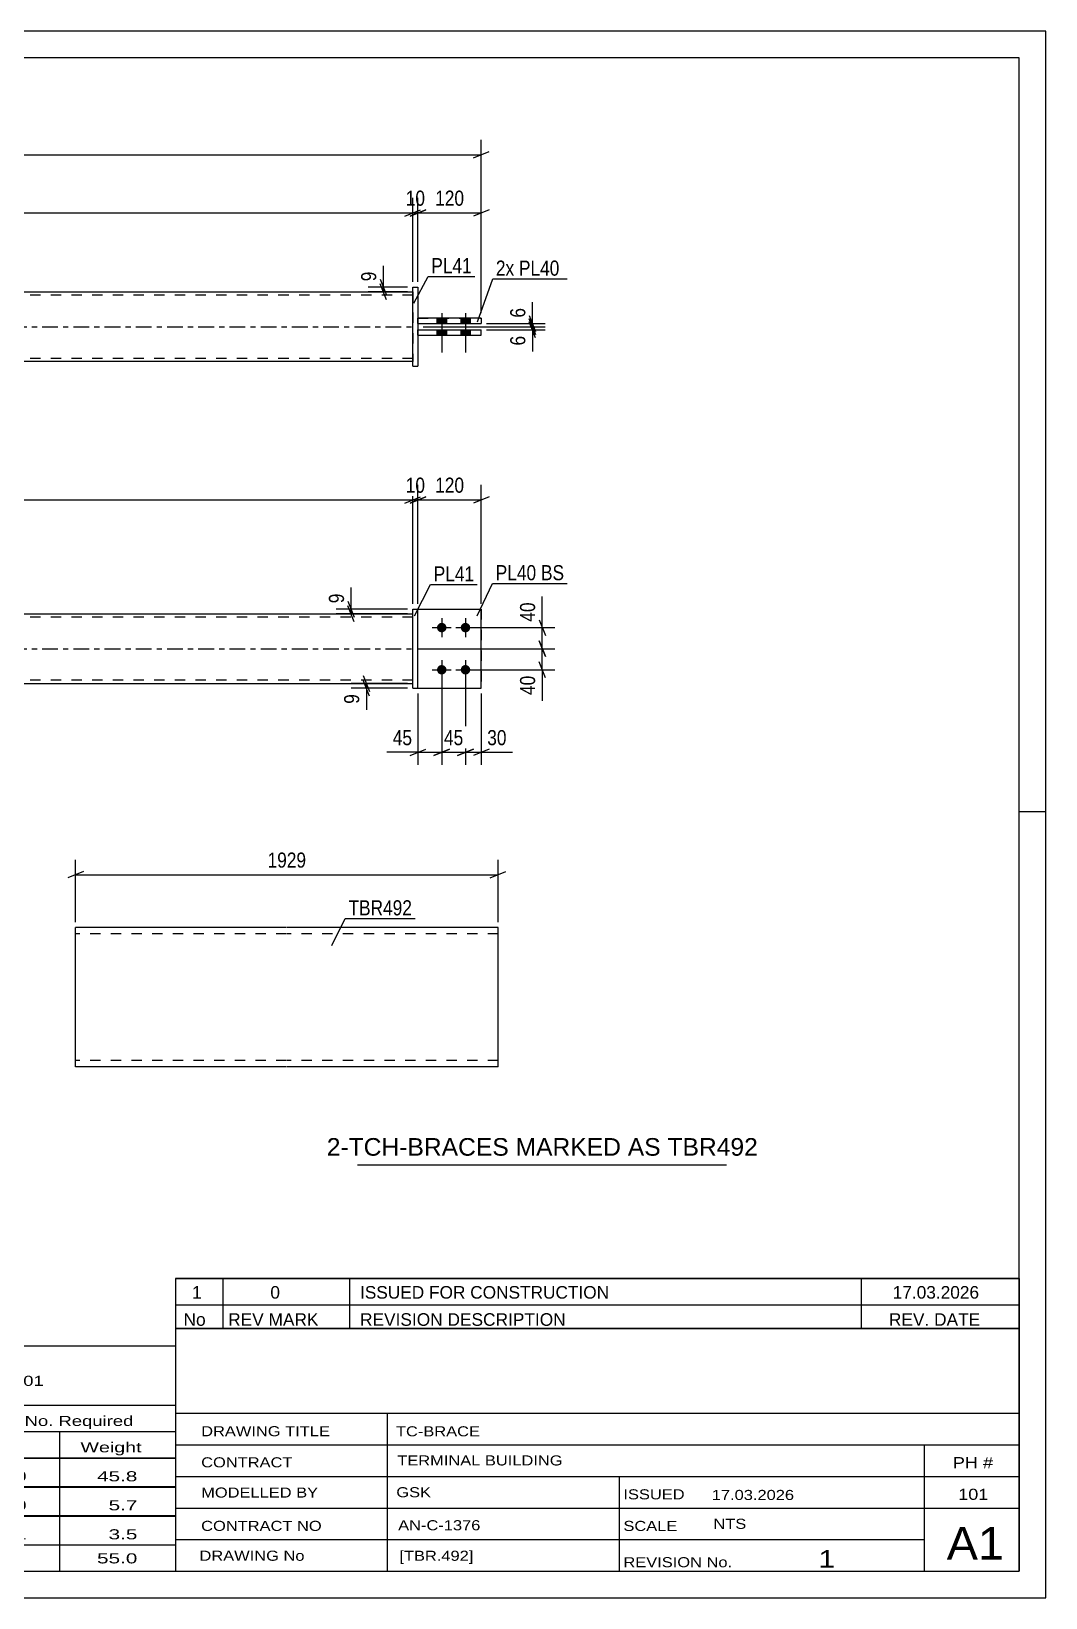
# Model space of a CAD drawing. Header units: millimetres. Extents: x 0 to 420, y 0 to 297.
# Drawn here: x 227.7 to 420, y 0 to 297 of the extents above; entities that cross this region are included whole.
import ezdxf

# ---------------------------------------------------------------- set-up
doc = ezdxf.new("R2010")
doc.units = ezdxf.units.MM
doc.linetypes.add('DXK_LINE_DOT2', pattern=[3.9198, 1.9599, -1.9599])
doc.linetypes.add('DXK_LINE_DOT3', pattern=[5.9187, 2.979, -0.9799, 0.9799, -0.9799])
doc.styles.add('Arial', font='ARIAL.TTF', dxfattribs={"height": 0.2})
doc.styles.add('Arial Narrow', font='ARIALN.TTF', dxfattribs={"height": 0.2})

# ---------------------------------------------------------------- blocks, each defined once
blk = doc.blocks.new('Unknown-582684890-1127')
at = {"color": 5, "linetype": 'Continuous'}
for p, q in [((420, 297), (0, 297)), ((420, 0), (420, 297)), ((415, 292), (5, 292)), ((415, 5), (415, 292)), ((420, 149), (415, 149)), ((5, 5), (415, 5)), ((0, 0), (420, 0))]:
    blk.add_line(p, q, dxfattribs=at)
blk = doc.blocks.new('Bolt-582684890-1413 - 1364')
at = {"linetype": 'Continuous'}
for points in [[(305.49, 184.84), (305.68, 184.82), (305.86, 184.76), (306.02, 184.67), (306.16, 184.54), (306.27, 184.39), (306.35, 184.22), (306.39, 184.03), (306.39, 183.85), (306.35, 183.66), (306.27, 183.49), (306.16, 183.34), (306.02, 183.21), (305.86, 183.12), (305.68, 183.06), (305.49, 183.04), (305.31, 183.06), (305.13, 183.12), (304.97, 183.21), (304.83, 183.34), (304.72, 183.49), (304.64, 183.66), (304.6, 183.85), (304.6, 184.03), (304.64, 184.22), (304.72, 184.39), (304.83, 184.54), (304.97, 184.67), (305.13, 184.76), (305.31, 184.82)], [(309.99, 184.84), (310.18, 184.82), (310.36, 184.76), (310.52, 184.67), (310.66, 184.54), (310.77, 184.39), (310.85, 184.22), (310.89, 184.03), (310.89, 183.85), (310.85, 183.66), (310.77, 183.49), (310.66, 183.34), (310.52, 183.21), (310.36, 183.12), (310.18, 183.06), (309.99, 183.04), (309.81, 183.06), (309.63, 183.12), (309.47, 183.21), (309.33, 183.34), (309.22, 183.49), (309.14, 183.66), (309.1, 183.85), (309.1, 184.03), (309.14, 184.22), (309.22, 184.39), (309.33, 184.54), (309.47, 184.67), (309.63, 184.76), (309.81, 184.82)], [(305.49, 176.84), (305.68, 176.82), (305.86, 176.76), (306.02, 176.67), (306.16, 176.54), (306.27, 176.39), (306.35, 176.22), (306.39, 176.03), (306.39, 175.85), (306.35, 175.66), (306.27, 175.49), (306.16, 175.34), (306.02, 175.21), (305.86, 175.12), (305.68, 175.06), (305.49, 175.04), (305.31, 175.06), (305.13, 175.12), (304.97, 175.21), (304.83, 175.34), (304.72, 175.49), (304.64, 175.66), (304.6, 175.85), (304.6, 176.03), (304.64, 176.22), (304.72, 176.39), (304.83, 176.54), (304.97, 176.67), (305.13, 176.76), (305.31, 176.82)], [(309.99, 176.84), (310.18, 176.82), (310.36, 176.76), (310.52, 176.67), (310.66, 176.54), (310.77, 176.39), (310.85, 176.22), (310.89, 176.03), (310.89, 175.85), (310.85, 175.66), (310.77, 175.49), (310.66, 175.34), (310.52, 175.21), (310.36, 175.12), (310.18, 175.06), (309.99, 175.04), (309.81, 175.06), (309.63, 175.12), (309.47, 175.21), (309.33, 175.34), (309.22, 175.49), (309.14, 175.66), (309.1, 175.85), (309.1, 176.03), (309.14, 176.22), (309.22, 176.39), (309.33, 176.54), (309.47, 176.67), (309.63, 176.76), (309.81, 176.82)]]:
    blk.add_hatch(color=1, dxfattribs=at).paths.add_polyline_path(points)
at = {"color": 1, "linetype": 'Continuous'}
for p, q in [((305.49, 185.74), (305.49, 182.14)), ((309.99, 185.74), (309.99, 182.14)), ((303.69, 183.94), (307.29, 183.94)), ((308.19, 183.94), (311.79, 183.94)), ((303.69, 175.94), (307.29, 175.94)), ((305.49, 177.74), (305.49, 174.14)), ((308.19, 175.94), (311.79, 175.94)), ((309.99, 177.74), (309.99, 174.14))]:
    blk.add_line(p, q, dxfattribs=at)
blk = doc.blocks.new('Part-582684890-1424 - 1364')
at = {"color": 2, "linetype": 'Continuous'}
for p, q in [((299.99, 187.44), (300.99, 187.44)), ((299.99, 172.44), (299.99, 187.44)), ((300.99, 172.44), (300.99, 187.44)), ((299.99, 172.44), (299.99, 172.44)), ((299.99, 172.44), (300.99, 172.44))]:
    blk.add_line(p, q, dxfattribs=at)
at = {"color": 7, "linetype": 'DXK_LINE_DOT2'}
for p, q in [((299.99, 187.44), (300.99, 187.44)), ((299.99, 172.44), (300.99, 172.44))]:
    blk.add_line(p, q, dxfattribs=at)
blk = doc.blocks.new('Part-582684890-1439 - 1364')
at = {"linetype": 'Continuous'}
blk.add_hatch(color=2, dxfattribs=at).paths.add_polyline_path([(153.89, 186.54), (153.09, 187.94), (154.69, 187.94)])
at = {"color": 2, "linetype": 'Continuous'}
for p, q in [((153.89, 186.54), (153.09, 187.94)), ((153.09, 187.94), (154.69, 187.94)), ((154.69, 187.94), (153.89, 186.54)), ((123.89, 186.54), (211.89, 186.54)), ((211.99, 186.54), (299.99, 186.54)), ((123.89, 173.34), (211.89, 173.34)), ((211.99, 173.34), (299.99, 173.34))]:
    blk.add_line(p, q, dxfattribs=at)
at = {"color": 7, "linetype": 'DXK_LINE_DOT2'}
for p, q in [((123.89, 173.34), (123.89, 186.54)), ((211.89, 185.94), (123.89, 185.94)), ((299.99, 185.94), (211.99, 185.94)), ((299.99, 173.34), (299.99, 186.54)), ((211.89, 173.94), (123.89, 173.94)), ((299.99, 173.94), (211.99, 173.94))]:
    blk.add_line(p, q, dxfattribs=at)
at = {"color": 7, "linetype": 'DXK_LINE_DOT3'}
for p, q in [((123.89, 179.94), (211.89, 179.94)), ((211.99, 179.94), (299.99, 179.94))]:
    blk.add_line(p, q, dxfattribs=at)
at = {"color": 2, "linetype": 'Continuous'}
blk.add_circle((153.89, 187.44), 1, dxfattribs=at)
blk = doc.blocks.new('Part-582684890-1444 - 1364')
at = {"color": 2, "linetype": 'Continuous'}
for p, q in [((300.99, 187.44), (312.99, 187.44)), ((312.99, 187.44), (312.99, 187.44)), ((312.99, 172.44), (312.99, 187.44)), ((300.99, 172.44), (312.99, 172.44))]:
    blk.add_line(p, q, dxfattribs=at)
at = {"color": 7, "linetype": 'DXK_LINE_DOT2'}
for p, q in [((300.99, 187.44), (312.99, 187.44)), ((300.99, 172.44), (300.99, 187.44)), ((312.99, 187.44), (312.99, 187.44)), ((300.99, 172.44), (300.99, 172.44)), ((300.99, 172.44), (312.99, 172.44))]:
    blk.add_line(p, q, dxfattribs=at)
blk = doc.blocks.new('Part-582684890-1449 - 1364')
at = {"color": 7, "linetype": 'DXK_LINE_DOT2'}
for p, q in [((300.99, 187.44), (312.99, 187.44)), ((300.99, 172.44), (300.99, 187.44)), ((300.99, 187.44), (312.99, 187.44)), ((312.99, 187.44), (312.99, 187.44)), ((312.99, 187.44), (312.99, 172.44)), ((300.99, 172.44), (300.99, 172.44)), ((300.99, 172.44), (312.99, 172.44)), ((300.99, 172.44), (312.99, 172.44))]:
    blk.add_line(p, q, dxfattribs=at)
blk = doc.blocks.new('Part-582684890-1751 - 1745')
at = {"linetype": 'Continuous'}
blk.add_hatch(color=2, dxfattribs=at).paths.add_polyline_path([(153.89, 240.99), (153.09, 242.39), (154.69, 242.39)])
at = {"color": 2, "linetype": 'Continuous'}
for p, q in [((123.89, 247.59), (211.89, 247.59)), ((211.99, 247.59), (299.99, 247.59)), ((153.89, 240.99), (153.09, 242.39)), ((153.09, 242.39), (154.69, 242.39)), ((154.69, 242.39), (153.89, 240.99)), ((211.89, 234.39), (123.89, 234.39)), ((299.99, 234.39), (211.99, 234.39))]:
    blk.add_line(p, q, dxfattribs=at)
at = {"color": 7, "linetype": 'DXK_LINE_DOT2'}
for p, q in [((123.89, 234.39), (123.89, 247.59)), ((211.89, 246.99), (123.89, 246.99)), ((299.99, 246.99), (211.99, 246.99)), ((299.99, 247.59), (299.99, 234.39)), ((211.89, 234.99), (123.89, 234.99)), ((299.99, 234.99), (211.99, 234.99))]:
    blk.add_line(p, q, dxfattribs=at)
at = {"color": 7, "linetype": 'DXK_LINE_DOT3'}
for p, q in [((123.89, 240.99), (211.89, 240.99)), ((211.99, 240.99), (299.99, 240.99))]:
    blk.add_line(p, q, dxfattribs=at)
at = {"color": 2, "linetype": 'Continuous'}
blk.add_circle((153.89, 241.89), 1, dxfattribs=at)
blk = doc.blocks.new('Part-582684890-1756 - 1745')
at = {"color": 2, "linetype": 'Continuous'}
for p, q in [((300.99, 240.39), (312.99, 240.39)), ((300.99, 239.39), (300.99, 240.39)), ((300.99, 239.39), (300.99, 239.39)), ((300.99, 239.39), (312.99, 239.39)), ((312.99, 239.39), (312.99, 240.39))]:
    blk.add_line(p, q, dxfattribs=at)
at = {"color": 7, "linetype": 'DXK_LINE_DOT2'}
for p, q in [((300.99, 240.39), (312.99, 240.39)), ((300.99, 239.39), (312.99, 239.39))]:
    blk.add_line(p, q, dxfattribs=at)
blk = doc.blocks.new('Part-582684890-1761 - 1745')
at = {"color": 2, "linetype": 'Continuous'}
for p, q in [((312.99, 242.59), (300.99, 242.59)), ((300.99, 241.59), (300.99, 242.59)), ((300.99, 241.59), (300.99, 241.59)), ((300.99, 241.59), (312.99, 241.59)), ((312.99, 242.59), (312.99, 241.59))]:
    blk.add_line(p, q, dxfattribs=at)
at = {"color": 7, "linetype": 'DXK_LINE_DOT2'}
for p, q in [((300.99, 242.59), (300.99, 242.59)), ((300.99, 242.59), (312.99, 242.59)), ((300.99, 241.59), (312.99, 241.59)), ((312.99, 242.59), (312.99, 242.59))]:
    blk.add_line(p, q, dxfattribs=at)
blk = doc.blocks.new('Part-582684890-1766 - 1745')
at = {"color": 2, "linetype": 'Continuous'}
for p, q in [((299.99, 248.49), (299.99, 248.49)), ((299.99, 233.49), (299.99, 248.49)), ((299.99, 248.49), (300.99, 248.49)), ((300.99, 248.49), (300.99, 248.49)), ((300.99, 248.49), (300.99, 233.49)), ((299.99, 233.49), (300.99, 233.49)), ((299.99, 233.49), (299.99, 233.49)), ((300.99, 233.49), (300.99, 233.49))]:
    blk.add_line(p, q, dxfattribs=at)
at = {"color": 7, "linetype": 'DXK_LINE_DOT2'}
for p, q in [((299.99, 248.49), (299.99, 248.49)), ((299.99, 248.49), (300.99, 248.49)), ((299.99, 233.49), (300.99, 233.49))]:
    blk.add_line(p, q, dxfattribs=at)
blk = doc.blocks.new('Bolt-582684890-1782 - 1745')
at = {"linetype": 'Continuous'}
for points in [[(306.39, 242.59), (304.59, 242.59), (304.59, 241.59), (306.39, 241.59)], [(306.39, 242.59), (304.59, 242.59), (304.59, 241.59), (306.39, 241.59)], [(310.89, 242.59), (309.09, 242.59), (309.09, 241.59), (310.89, 241.59)], [(310.89, 242.59), (309.09, 242.59), (309.09, 241.59), (310.89, 241.59)], [(306.39, 240.39), (304.59, 240.39), (304.59, 239.39), (306.39, 239.39)], [(306.39, 240.39), (304.59, 240.39), (304.59, 239.39), (306.39, 239.39)], [(310.89, 240.39), (309.09, 240.39), (309.09, 239.39), (310.89, 239.39)], [(310.89, 240.39), (309.09, 240.39), (309.09, 239.39), (310.89, 239.39)]]:
    blk.add_hatch(color=1, dxfattribs=at).paths.add_polyline_path(points)
at = {"color": 1, "linetype": 'Continuous'}
for p, q in [((305.49, 243.59), (305.49, 236.09)), ((305.49, 243.59), (305.49, 236.09)), ((309.99, 243.59), (309.99, 236.09)), ((309.99, 243.59), (309.99, 236.09)), ((304.59, 242.59), (304.59, 241.59)), ((304.59, 242.59), (304.59, 241.59)), ((306.39, 242.59), (306.39, 241.59)), ((306.39, 242.59), (306.39, 241.59)), ((309.09, 242.59), (309.09, 241.59)), ((309.09, 242.59), (309.09, 241.59)), ((310.89, 242.59), (310.89, 241.59)), ((310.89, 242.59), (310.89, 241.59)), ((304.59, 240.39), (304.59, 239.39)), ((304.59, 240.39), (304.59, 239.39)), ((306.39, 240.39), (306.39, 239.39)), ((306.39, 240.39), (306.39, 239.39)), ((309.09, 240.39), (309.09, 239.39)), ((309.09, 240.39), (309.09, 239.39)), ((310.89, 240.39), (310.89, 239.39)), ((310.89, 240.39), (310.89, 239.39))]:
    blk.add_line(p, q, dxfattribs=at)
blk = doc.blocks.new('Part-582684890-2260 - 2254')
at = {"color": 2, "linetype": 'Continuous'}
for p, q in [((276.07, 127.08), (236.07, 127.08)), ((236.07, 100.86), (236.07, 127.08)), ((316.17, 127.08), (276.17, 127.08)), ((316.17, 100.68), (316.17, 127.08)), ((236.07, 100.68), (236.07, 100.86)), ((276.07, 100.68), (236.07, 100.68)), ((316.17, 100.68), (276.17, 100.68))]:
    blk.add_line(p, q, dxfattribs=at)
at = {"color": 7, "linetype": 'DXK_LINE_DOT2'}
for p, q in [((276.07, 125.88), (236.07, 125.88)), ((316.17, 125.88), (276.17, 125.88)), ((236.07, 101.88), (236.07, 101.97)), ((276.07, 101.88), (236.07, 101.88)), ((316.17, 101.88), (276.17, 101.88)), ((316.17, 101.88), (316.17, 101.97))]:
    blk.add_line(p, q, dxfattribs=at)
blk = doc.blocks.new('StraightDimension-582684890-1681 - 1364')
at = {"color": 7, "linetype": 'Continuous'}
for p, q in [((323.95, 181.44), (325.15, 178.44)), ((300.99, 179.94), (326.95, 179.94)), ((324.55, 175.94), (324.55, 179.94)), ((310.99, 175.94), (326.95, 175.94)), ((325.15, 174.44), (323.95, 177.44))]:
    blk.add_line(p, q, dxfattribs=at)
at = {"color": 0}
blk.add_wipeout([(323.8, 175.41), (319.6, 175.41), (319.6, 170.56), (323.8, 170.56)], dxfattribs=at)
at = {"color": 7, "linetype": 'Continuous'}
blk.add_line((324.55, 175.94), (324.55, 170.03), dxfattribs=at)
blk.add_line((324.55, 175.94), (324.55, 170.03), dxfattribs=at)
at = {"color": 3, "style": 'Arial Narrow'}
blk.add_text('40', height=2.863, rotation=90.0002, dxfattribs=at).set_placement((323.2, 171.16))
blk = doc.blocks.new('StraightDimension-582684890-1502 - 1364')
at = {"color": 7, "linetype": 'Continuous'}
for p, q in [((123.89, 188.44), (123.89, 211.01)), ((299.99, 188.44), (299.99, 211.01)), ((125.39, 208.76), (122.39, 207.56)), ((123.89, 208.16), (299.99, 208.16)), ((298.49, 207.56), (301.49, 208.76))]:
    blk.add_line(p, q, dxfattribs=at)
at = {"color": 0}
blk.add_wipeout([(216.2, 208.91), (216.2, 213.11), (207.69, 213.11), (207.69, 208.91)], dxfattribs=at)
at = {"color": 3, "style": 'Arial Narrow'}
blk.add_text('1929', height=2.863, dxfattribs=at).set_placement((208.29, 209.51))
blk = doc.blocks.new('StraightDimension-582684890-1511 - 1364')
at = {"color": 7, "linetype": 'Continuous'}
for p, q in [((299.99, 188.44), (299.99, 211.01)), ((300.99, 188.44), (300.99, 211.01)), ((298.49, 207.56), (301.49, 208.76)), ((302.49, 208.76), (299.49, 207.56)), ((299.99, 208.16), (300.99, 208.16))]:
    blk.add_line(p, q, dxfattribs=at)
at = {"color": 0}
blk.add_wipeout([(302.92, 208.91), (302.92, 213.11), (298.07, 213.11), (298.07, 208.91)], dxfattribs=at)
at = {"color": 3, "style": 'Arial Narrow'}
blk.add_text('10', height=2.863, dxfattribs=at).set_placement((298.67, 209.51))
blk = doc.blocks.new('StraightDimension-582684890-1529 - 1364')
at = {"color": 7, "linetype": 'Continuous'}
for p, q in [((300.99, 188.44), (300.99, 211.01)), ((312.99, 188.44), (312.99, 211.01)), ((299.49, 207.56), (302.49, 208.76)), ((300.99, 208.16), (312.99, 208.16)), ((314.49, 208.76), (311.49, 207.56))]:
    blk.add_line(p, q, dxfattribs=at)
at = {"color": 0}
blk.add_wipeout([(310.34, 208.91), (310.34, 213.11), (303.65, 213.11), (303.65, 208.91)], dxfattribs=at)
at = {"color": 3, "style": 'Arial Narrow'}
blk.add_text('120', height=2.863, dxfattribs=at).set_placement((304.25, 209.51))
blk = doc.blocks.new('StraightDimension-582684890-1632 - 1364')
at = {"color": 7, "linetype": 'Continuous'}
for p, q in [((298.99, 173.34), (288.35, 173.34)), ((298.99, 172.44), (288.35, 172.44)), ((290.6, 174.84), (291.8, 171.84)), ((291.8, 170.94), (290.6, 173.94)), ((291.2, 172.44), (291.2, 173.34))]:
    blk.add_line(p, q, dxfattribs=at)
at = {"color": 0}
blk.add_wipeout([(290.45, 171.91), (286.25, 171.91), (286.25, 168.89), (290.45, 168.89)], dxfattribs=at)
at = {"color": 7, "linetype": 'Continuous'}
blk.add_line((291.2, 172.44), (291.2, 168.36), dxfattribs=at)
blk.add_line((291.2, 172.44), (291.2, 168.36), dxfattribs=at)
at = {"color": 3, "style": 'Arial Narrow'}
blk.add_text('9', height=2.86, rotation=90.0002, dxfattribs=at).set_placement((289.85, 169.49))
blk = doc.blocks.new('StraightDimension-582684890-1641 - 1364')
at = {"color": 7, "linetype": 'Continuous'}
for p, q in [((309.99, 174.94), (309.99, 157.89)), ((312.99, 171.44), (312.99, 157.89)), ((308.49, 159.69), (311.49, 160.89)), ((314.49, 160.89), (311.49, 159.69)), ((309.99, 160.29), (312.99, 160.29))]:
    blk.add_line(p, q, dxfattribs=at)
at = {"color": 0}
blk.add_wipeout([(318.38, 161.04), (318.38, 165.24), (313.52, 165.24), (313.52, 161.04)], dxfattribs=at)
at = {"color": 7, "linetype": 'Continuous'}
blk.add_line((312.99, 160.29), (318.9, 160.29), dxfattribs=at)
blk.add_line((312.99, 160.29), (318.9, 160.29), dxfattribs=at)
at = {"color": 3, "style": 'Arial Narrow'}
blk.add_text('30', height=2.863, dxfattribs=at).set_placement((314.12, 161.64))
blk = doc.blocks.new('StraightDimension-582684890-1654 - 1364')
at = {"color": 7, "linetype": 'Continuous'}
for p, q in [((305.49, 174.94), (305.49, 157.89)), ((309.99, 174.94), (309.99, 157.89)), ((303.99, 159.69), (306.99, 160.89)), ((311.49, 160.89), (308.49, 159.69)), ((305.49, 160.29), (309.99, 160.29))]:
    blk.add_line(p, q, dxfattribs=at)
at = {"color": 0}
blk.add_wipeout([(310.17, 161.04), (310.17, 165.24), (305.32, 165.24), (305.32, 161.04)], dxfattribs=at)
at = {"color": 3, "style": 'Arial Narrow'}
blk.add_text('45', height=2.863, dxfattribs=at).set_placement((305.92, 161.64))
blk = doc.blocks.new('StraightDimension-582684890-1664 - 1364')
at = {"color": 7, "linetype": 'Continuous'}
for p, q in [((305.49, 174.94), (305.49, 157.89)), ((300.99, 171.44), (300.99, 157.89)), ((299.49, 159.69), (302.49, 160.89)), ((306.99, 160.89), (303.99, 159.69)), ((300.99, 160.29), (305.49, 160.29))]:
    blk.add_line(p, q, dxfattribs=at)
at = {"color": 0}
blk.add_wipeout([(300.47, 161.04), (300.47, 165.24), (295.61, 165.24), (295.61, 161.04)], dxfattribs=at)
at = {"color": 7, "linetype": 'Continuous'}
blk.add_line((300.99, 160.29), (295.09, 160.29), dxfattribs=at)
blk.add_line((300.99, 160.29), (295.09, 160.29), dxfattribs=at)
at = {"color": 3, "style": 'Arial Narrow'}
blk.add_text('45', height=2.863, dxfattribs=at).set_placement((296.21, 161.64))
blk = doc.blocks.new('StraightDimension-582684890-1694 - 1364')
at = {"color": 7, "linetype": 'Continuous'}
for p, q in [((323.95, 185.44), (325.15, 182.44)), ((310.99, 183.94), (326.95, 183.94)), ((325.15, 178.44), (323.95, 181.44)), ((324.55, 179.94), (324.55, 183.94)), ((300.99, 179.94), (326.95, 179.94))]:
    blk.add_line(p, q, dxfattribs=at)
at = {"color": 0}
blk.add_wipeout([(323.8, 189.32), (319.6, 189.32), (319.6, 184.46), (323.8, 184.46)], dxfattribs=at)
at = {"color": 7, "linetype": 'Continuous'}
blk.add_line((324.55, 183.94), (324.55, 189.85), dxfattribs=at)
blk.add_line((324.55, 183.94), (324.55, 189.85), dxfattribs=at)
at = {"color": 3, "style": 'Arial Narrow'}
blk.add_text('40', height=2.863, rotation=90.0002, dxfattribs=at).set_placement((323.2, 185.06))
blk = doc.blocks.new('StraightDimension-582684890-1708 - 1364')
at = {"color": 7, "linetype": 'Continuous'}
for p, q in [((298.99, 187.44), (285.46, 187.44)), ((287.71, 188.94), (288.91, 185.94)), ((288.91, 185.04), (287.71, 188.04)), ((288.31, 186.54), (288.31, 187.44)), ((298.99, 186.54), (285.46, 186.54))]:
    blk.add_line(p, q, dxfattribs=at)
at = {"color": 0}
blk.add_wipeout([(287.56, 190.99), (283.36, 190.99), (283.36, 187.96), (287.56, 187.96)], dxfattribs=at)
at = {"color": 7, "linetype": 'Continuous'}
blk.add_line((288.31, 187.44), (288.31, 191.52), dxfattribs=at)
blk.add_line((288.31, 187.44), (288.31, 191.52), dxfattribs=at)
at = {"color": 3, "style": 'Arial Narrow'}
blk.add_text('9', height=2.86, rotation=90.0002, dxfattribs=at).set_placement((286.96, 188.56))
blk = doc.blocks.new('StraightDimension-582684890-1902 - 1745')
at = {"color": 7, "linetype": 'Continuous'}
for p, q in [((299.99, 249.49), (299.99, 265.43)), ((300.99, 249.49), (300.99, 265.43)), ((298.49, 261.98), (301.49, 263.18)), ((302.49, 263.18), (299.49, 261.98)), ((299.99, 262.58), (300.99, 262.58))]:
    blk.add_line(p, q, dxfattribs=at)
at = {"color": 0}
blk.add_wipeout([(302.92, 263.33), (302.92, 267.53), (298.07, 267.53), (298.07, 263.33)], dxfattribs=at)
at = {"color": 3, "style": 'Arial Narrow'}
blk.add_text('10', height=2.863, dxfattribs=at).set_placement((298.67, 263.93))
blk = doc.blocks.new('StraightDimension-582684890-1787 - 1745')
at = {"color": 7, "linetype": 'Continuous'}
for p, q in [((293.82, 249.99), (295.02, 246.99)), ((298.99, 248.49), (291.57, 248.49)), ((298.99, 247.59), (291.57, 247.59)), ((295.02, 246.09), (293.82, 249.09)), ((294.42, 247.59), (294.42, 248.49))]:
    blk.add_line(p, q, dxfattribs=at)
at = {"color": 0}
blk.add_wipeout([(293.67, 252.04), (289.47, 252.04), (289.47, 249.01), (293.67, 249.01)], dxfattribs=at)
at = {"color": 7, "linetype": 'Continuous'}
blk.add_line((294.42, 248.49), (294.42, 252.56), dxfattribs=at)
blk.add_line((294.42, 248.49), (294.42, 252.56), dxfattribs=at)
at = {"color": 3, "style": 'Arial Narrow'}
blk.add_text('9', height=2.86, rotation=90.0002, dxfattribs=at).set_placement((293.07, 249.61))
blk = doc.blocks.new('StraightDimension-582684890-1798 - 1745')
at = {"color": 7, "linetype": 'Continuous'}
for p, q in [((301.99, 240.99), (325.09, 240.99)), ((322.09, 242.49), (323.29, 239.49)), ((323.29, 238.89), (322.09, 241.89)), ((322.69, 240.39), (322.69, 240.99)), ((313.99, 240.39), (325.09, 240.39))]:
    blk.add_line(p, q, dxfattribs=at)
at = {"color": 0}
blk.add_wipeout([(321.94, 239.86), (317.74, 239.86), (317.74, 236.83), (321.94, 236.83)], dxfattribs=at)
at = {"color": 7, "linetype": 'Continuous'}
blk.add_line((322.69, 240.39), (322.69, 236.31), dxfattribs=at)
blk.add_line((322.69, 240.39), (322.69, 236.31), dxfattribs=at)
at = {"color": 3, "style": 'Arial Narrow'}
blk.add_text('6', height=2.86, rotation=90.0002, dxfattribs=at).set_placement((321.34, 237.43))
blk = doc.blocks.new('StraightDimension-582684890-1807 - 1745')
at = {"color": 7, "linetype": 'Continuous'}
for p, q in [((301.99, 240.99), (325.09, 240.99)), ((313.99, 241.59), (325.09, 241.59)), ((322.09, 243.09), (323.29, 240.09)), ((323.29, 239.49), (322.09, 242.49)), ((322.69, 240.99), (322.69, 241.59))]:
    blk.add_line(p, q, dxfattribs=at)
at = {"color": 0}
blk.add_wipeout([(321.94, 245.14), (317.74, 245.14), (317.74, 242.11), (321.94, 242.11)], dxfattribs=at)
at = {"color": 7, "linetype": 'Continuous'}
blk.add_line((322.69, 241.59), (322.69, 245.66), dxfattribs=at)
blk.add_line((322.69, 241.59), (322.69, 245.66), dxfattribs=at)
at = {"color": 3, "style": 'Arial Narrow'}
blk.add_text('6', height=2.86, rotation=90.0002, dxfattribs=at).set_placement((321.34, 242.71))
blk = doc.blocks.new('StraightDimension-582684890-1892 - 1745')
at = {"color": 7, "linetype": 'Continuous'}
for p, q in [((123.89, 249.49), (123.89, 265.43)), ((299.99, 249.49), (299.99, 265.43)), ((125.39, 263.18), (122.39, 261.98)), ((123.89, 262.58), (299.99, 262.58)), ((298.49, 261.98), (301.49, 263.18))]:
    blk.add_line(p, q, dxfattribs=at)
at = {"color": 0}
blk.add_wipeout([(216.2, 263.33), (216.2, 267.53), (207.69, 267.53), (207.69, 263.33)], dxfattribs=at)
at = {"color": 3, "style": 'Arial Narrow'}
blk.add_text('1929', height=2.863, dxfattribs=at).set_placement((208.29, 263.93))
blk = doc.blocks.new('StraightDimension-582684890-1912 - 1745')
at = {"color": 7, "linetype": 'Continuous'}
for p, q in [((300.99, 249.49), (300.99, 265.43)), ((312.99, 243.59), (312.99, 265.43)), ((299.49, 261.98), (302.49, 263.18)), ((300.99, 262.58), (312.99, 262.58)), ((314.49, 263.18), (311.49, 261.98))]:
    blk.add_line(p, q, dxfattribs=at)
at = {"color": 0}
blk.add_wipeout([(310.34, 263.33), (310.34, 267.53), (303.65, 267.53), (303.65, 263.33)], dxfattribs=at)
at = {"color": 3, "style": 'Arial Narrow'}
blk.add_text('120', height=2.863, dxfattribs=at).set_placement((304.25, 263.93))
blk = doc.blocks.new('StraightDimension-582684890-1923 - 1745')
at = {"color": 7, "linetype": 'Continuous'}
for p, q in [((110.89, 243.59), (110.89, 276.44)), ((312.99, 243.59), (312.99, 276.44)), ((112.39, 274.19), (109.39, 272.99)), ((110.89, 273.59), (312.99, 273.59)), ((311.49, 272.99), (314.49, 274.19))]:
    blk.add_line(p, q, dxfattribs=at)
at = {"color": 0}
blk.add_wipeout([(216.2, 274.34), (216.2, 278.54), (207.69, 278.54), (207.69, 274.34)], dxfattribs=at)
at = {"color": 3, "style": 'Arial Narrow'}
blk.add_text('2189', height=2.863, dxfattribs=at).set_placement((208.29, 274.94))
blk = doc.blocks.new('StraightDimension-582684890-2264 - 2254')
at = {"color": 7, "linetype": 'Continuous'}
for p, q in [((236.07, 128.08), (236.07, 139.93)), ((316.17, 128.08), (316.17, 139.93)), ((237.57, 137.68), (234.57, 136.48)), ((236.07, 137.08), (316.17, 137.08)), ((314.67, 136.48), (317.67, 137.68))]:
    blk.add_line(p, q, dxfattribs=at)
at = {"color": 0}
blk.add_wipeout([(280.38, 137.83), (280.38, 142.03), (271.87, 142.03), (271.87, 137.83)], dxfattribs=at)
at = {"color": 3, "style": 'Arial Narrow'}
blk.add_text('1929', height=2.863, dxfattribs=at).set_placement((272.47, 138.43))
blk = doc.blocks.new('Unknown-582684890-2793')
at = {"color": 7, "linetype": 'Continuous'}
for p, q in [((255, 51.05), (255, 5)), ((255, 51.05), (415, 51.05)), ((415, 51), (415, 5)), ((255, 35), (415, 35)), ((295.14, 35), (295.14, 5)), ((255, 29), (415, 29)), ((397, 5.05), (397, 29.05)), ((255, 23), (415, 23)), ((339.14, 23), (339.14, 5)), ((255, 17), (415, 17)), ((255, 11), (397, 11)), ((255, 5), (415, 5))]:
    blk.add_line(p, q, dxfattribs=at)
at = {"color": 7, "style": 'Arial Narrow'}
for s, height, width, p in [('DRAWING TITLE', 1.9089, 1.425378, (259.88, 30.61)), ('TC-BRACE', 1.909, 1.425378, (296.81, 30.59)), ('TERMINAL BUILDING', 1.9089, 1.425378, (297.06, 25.07)), ('CONTRACT', 1.909, 1.425378, (259.88, 24.71)), ('MODELLED BY', 1.9089, 1.425378, (259.88, 18.98)), ('GSK', 1.909, 1.425378, (296.88, 19.04)), ('ISSUED', 1.909, 1.425378, (339.94, 18.64)), ('17.03.2026', 1.909, 1.425378, (356.69, 18.52)), ('CONTRACT NO', 1.9089, 1.425378, (259.88, 12.66)), ('AN-C-1376', 1.909, 1.425378, (297.23, 12.78)), ('SCALE', 1.909, 1.425378, (339.94, 12.65)), ('A1', 6.204, 1.25, (401.24, 7.2)), ('DRAWING No', 1.909, 1.425378, (259.56, 7)), ('[TBR.492]', 1.909, 1.425378, (297.46, 6.99)), ('1', 3.34, 1.5, (376.91, 5.68)), ('REVISION No.', 1.9089, 1.425378, (339.94, 5.77))]:
    blk.add_text(s, height=height, dxfattribs=dict(at, width=width)).set_placement(p)
at = {"color": 7, "linetype": 'Continuous', "style": 'Arial Narrow'}
for s, height, width, p in [('PH #', 2.1, 1.42538, (402.4, 24.55)), ('101', 2.1, 1.42538, (403.41, 18.55)), ('NTS', 1.909, 1.425378, (357, 13.05))]:
    blk.add_text(s, height=height, dxfattribs=dict(at, width=width)).set_placement(p)
blk = doc.blocks.new('Unknown-582684890-2794')
at = {"color": 7, "linetype": 'Continuous'}
for p, q in [((255, 60.55), (415, 60.55)), ((415, 60.55), (255, 60.55)), ((255, 60.55), (255, 55.55)), ((264, 60.55), (264, 55.55)), ((288, 60.55), (288, 55.55)), ((385, 60.55), (385, 55.55)), ((415, 60.55), (415, 55.55)), ((255, 55.55), (415, 55.55)), ((255, 55.55), (255, 51.05)), ((255, 55.55), (415, 55.55)), ((264, 55.55), (264, 51.05)), ((288, 55.55), (288, 51.05)), ((385, 55.55), (385, 51.05)), ((415, 55.55), (415, 51.05)), ((415, 51.05), (255, 51.05))]:
    blk.add_line(p, q, dxfattribs=at)
at = {"color": 7, "linetype": 'Continuous', "style": 'Arial Narrow'}
for s, height, width, p in [('1', 2.39, 1.196471, (258.16, 56.7)), ('0', 2.39, 1.196471, (273, 56.7)), ('ISSUED FOR CONSTRUCTION', 2.3861, 1.196471, (290, 56.7)), ('17.03.2026', 2.386, 1.196471, (391, 56.7)), ('No', 2.386, 1.2, (256.54, 51.55)), ('REV MARK', 2.386, 1.2, (265, 51.55)), ('REVISION DESCRIPTION', 2.3861, 1.2, (290, 51.55)), ('REV. DATE', 2.386, 1.2, (390.28, 51.55))]:
    blk.add_text(s, height=height, dxfattribs=dict(at, width=width)).set_placement(p)
blk = doc.blocks.new('Unknown-582684890-2795')
at = {"color": 7, "linetype": 'Continuous'}
for p, q in [((95, 47.75), (255, 47.75)), ((95, 36.5), (95, 47.75)), ((255, 47.75), (255, 36.5)), ((95, 36.5), (255, 36.5)), ((95, 36.5), (95, 31.5)), ((255, 36.5), (255, 31.5)), ((95, 31.5), (255, 31.5)), ((95, 31.5), (95, 26.5)), ((119, 31.5), (119, 26.5)), ((154.5, 31.5), (154.5, 26.5)), ((180.5, 31.5), (180.5, 26.5)), ((193.5, 31.5), (193.5, 26.5)), ((211, 31.5), (211, 26.5)), ((233, 31.5), (233, 26.5)), ((255, 31.5), (255, 26.5)), ((95, 26.5), (255, 26.5)), ((95, 26.45), (95, 21.05)), ((95, 26.45), (255, 26.45)), ((119, 26.5), (119, 21)), ((154.5, 26.5), (154.5, 21)), ((180.5, 26.5), (180.5, 21)), ((193.5, 26.5), (193.5, 21)), ((211, 26.5), (211, 21)), ((233, 26.5), (233, 21)), ((255, 26.45), (255, 21.05)), ((95, 21.05), (255, 21.05)), ((95, 20.95), (95, 15.55)), ((95, 20.95), (255, 20.95)), ((119, 21), (119, 15.5)), ((154.5, 21), (154.5, 15.5)), ((180.5, 21), (180.5, 15.5)), ((193.5, 21), (193.5, 15.5)), ((211, 21), (211, 15.5)), ((233, 21), (233, 15.5)), ((255, 20.95), (255, 15.55)), ((95, 15.55), (255, 15.55)), ((95, 15.45), (95, 10.05)), ((95, 15.45), (255, 15.45)), ((119, 15.5), (119, 10)), ((154.5, 15.5), (154.5, 10)), ((180.5, 15.5), (180.5, 10)), ((193.5, 15.5), (193.5, 10)), ((211, 15.5), (211, 10)), ((233, 15.5), (233, 10)), ((255, 15.45), (255, 10.05)), ((95, 10.05), (255, 10.05)), ((95, 10), (255, 10)), ((95, 10), (95, 5)), ((211, 10), (211, 5)), ((233, 10), (233, 5)), ((255, 10), (255, 5)), ((95, 5), (255, 5))]:
    blk.add_line(p, q, dxfattribs=at)
at = {"color": 7, "style": 'Arial Narrow'}
for s, height, width, p in [('GENERAL NOTES & WELD DETAILS :', 2.8633, 1.4, (96.15, 40.06)), ('REFER TYP DRAWING TYP-01', 1.9089, 1.6, (179.7, 40.16)), ("MATERIAL LIST FOR ASSEMBLY MK'D", 1.9089, 1.6, (96.15, 32.56)), ('TBR492', 1.909, 1.794707, (187.59, 32.47)), ('2', 1.91, 1.794707, (217.08, 32.56)), ('No. Required', 1.9089, 1.6, (226.41, 32.56)), ('Mark', 1.909, 1.7, (96.34, 27.5)), ('Profile', 1.909, 1.7, (129.41, 27.5)), ('Material', 1.909, 1.7, (159.54, 27.56)), ('No.', 1.909, 1.7, (184.5, 27.56)), ('Length', 1.909, 1.7, (195, 27.56)), ('Area', 1.909, 1.7, (217.5, 27.56)), ('Weight', 1.909, 1.7, (237, 27.56))]:
    blk.add_text(s, height=height, dxfattribs=dict(at, width=width)).set_placement(p)
at = {"color": 7, "linetype": 'Continuous', "style": 'Arial Narrow'}
for s, height, width, p in [('TBR492', 1.909, 1.794707, (96.5, 22.06)), ('SHS132*6', 1.909, 1.794707, (121, 22.06)), ('E350', 1.909, 1.794707, (160.74, 22.06)), ('1', 1.91, 1.794707, (184.86, 22.06)), ('1929', 1.909, 1.794707, (197.58, 22.06)), ('1.0', 1.909, 1.794707, (221.32, 22.06)), ('45.8', 1.909, 1.794707, (240.14, 22.06)), ('PL40', 1.909, 1.794707, (96.5, 16.56)), ('PL10*120', 1.909, 1.794707, (121, 16.56)), ('E350', 1.909, 1.794707, (160.74, 16.56)), ('4', 1.91, 1.794707, (184.86, 16.56)), ('150', 1.909, 1.794707, (199.77, 16.56)), ('0.0', 1.909, 1.794707, (221.32, 16.56)), ('5.7', 1.909, 1.794707, (242.33, 16.56)), ('PL41', 1.909, 1.794707, (96.5, 11.06)), ('PL10*150', 1.909, 1.794707, (121, 11.06)), ('E350', 1.909, 1.794707, (160.74, 11.06)), ('2', 1.91, 1.794707, (184.86, 11.06)), ('150', 1.909, 1.794707, (199.77, 11.06)), ('0.1', 1.909, 1.794707, (221.32, 11.06)), ('3.5', 1.909, 1.794707, (242.33, 11.06)), ('Total', 1.909, 1.7, (197.33, 6.5)), ('1.3', 1.909, 1.794707, (220.83, 6.5)), ('55.0', 1.909, 1.794707, (240.14, 6.5))]:
    blk.add_text(s, height=height, dxfattribs=dict(at, width=width)).set_placement(p)
blk = doc.blocks.new('Unknown-582684890-2796')
at = {"color": 7, "linetype": 'Continuous'}
blk.add_line((289.5, 82.05), (359.5, 82.05), dxfattribs=at)
at = {"color": 7, "style": 'Arial'}
blk.add_text('2-TCH-BRACES MARKED AS TBR492', height=3.3428, dxfattribs=at).set_placement((283.69, 83.8))
blk = doc.blocks.new('Mark-582684890-1420 - 1364')
at = {"color": 0}
blk.add_wipeout([(311.64, 192.69), (311.64, 195.69), (303.97, 195.69), (303.97, 192.69)], dxfattribs=at)
blk.add_wipeout([(311.64, 192.69), (311.64, 195.69), (303.97, 195.69), (303.97, 192.69)], dxfattribs=at)
at = {"color": 30, "linetype": 'Continuous'}
for p, q in [((300.3, 186.14), (303.37, 192.09)), ((303.37, 192.09), (312.24, 192.09))]:
    blk.add_line(p, q, dxfattribs=at)
at = {"color": 3, "style": 'Arial Narrow'}
blk.add_text('PL41', height=2.863, dxfattribs=at).set_placement((303.97, 192.69))
blk = doc.blocks.new('MarkSet-582684890-1730 - 1364')
at = {"color": 0}
blk.add_wipeout([(323.41, 192.92), (323.41, 195.92), (315.73, 195.92), (315.73, 192.92)], dxfattribs=at)
blk.add_wipeout([(323.41, 192.92), (323.41, 195.92), (315.73, 195.92), (315.73, 192.92)], dxfattribs=at)
at = {"color": 30, "linetype": 'Continuous'}
blk.add_line((312.24, 186.16), (315.13, 192.32), dxfattribs=at)
at = {"color": 0}
blk.add_wipeout([(328.69, 192.92), (328.69, 195.92), (324.31, 195.92), (324.31, 192.92)], dxfattribs=at)
blk.add_wipeout([(328.69, 192.92), (328.69, 195.92), (324.31, 195.92), (324.31, 192.92)], dxfattribs=at)
at = {"color": 30, "linetype": 'Continuous'}
blk.add_line((315.13, 192.32), (329.29, 192.32), dxfattribs=at)
at = {"color": 3, "style": 'Arial Narrow'}
for s, p in [('PL40', (315.73, 192.92)), ('BS', (324.31, 192.92))]:
    blk.add_text(s, height=2.863, dxfattribs=at).set_placement(p)
blk = doc.blocks.new('Mark-582684890-1762 - 1745')
at = {"color": 0}
blk.add_wipeout([(311.19, 251.14), (311.19, 254.14), (303.51, 254.14), (303.51, 251.14)], dxfattribs=at)
blk.add_wipeout([(311.19, 251.14), (311.19, 254.14), (303.51, 254.14), (303.51, 251.14)], dxfattribs=at)
at = {"color": 30, "linetype": 'Continuous'}
for p, q in [((300.22, 245.46), (302.91, 250.54)), ((302.91, 250.54), (311.79, 250.54))]:
    blk.add_line(p, q, dxfattribs=at)
at = {"color": 3, "style": 'Arial Narrow'}
blk.add_text('PL41', height=2.863, dxfattribs=at).set_placement((303.51, 251.14))
blk = doc.blocks.new('MarkSet-582684890-1955 - 1745')
at = {"color": 0}
blk.add_wipeout([(319.23, 250.67), (319.23, 253.67), (315.76, 253.67), (315.76, 250.67)], dxfattribs=at)
blk.add_wipeout([(319.23, 250.67), (319.23, 253.67), (315.76, 253.67), (315.76, 250.67)], dxfattribs=at)
at = {"color": 30, "linetype": 'Continuous'}
blk.add_line((312.3, 241.94), (315.16, 250.07), dxfattribs=at)
at = {"color": 0}
blk.add_wipeout([(327.8, 250.67), (327.8, 253.67), (320.13, 253.67), (320.13, 250.67)], dxfattribs=at)
blk.add_wipeout([(327.8, 250.67), (327.8, 253.67), (320.13, 253.67), (320.13, 250.67)], dxfattribs=at)
at = {"color": 30, "linetype": 'Continuous'}
blk.add_line((315.16, 250.07), (329.3, 250.07), dxfattribs=at)
at = {"color": 3, "style": 'Arial Narrow'}
for s, p in [('2x', (315.76, 250.67)), ('PL40', (320.13, 250.67))]:
    blk.add_text(s, height=2.863, dxfattribs=at).set_placement(p)
blk = doc.blocks.new('Mark-582684890-2256 - 2254')
at = {"color": 0}
blk.add_wipeout([(299.87, 129.38), (299.87, 132.38), (287.81, 132.38), (287.81, 129.38)], dxfattribs=at)
blk.add_wipeout([(299.87, 129.38), (299.87, 132.38), (287.81, 132.38), (287.81, 129.38)], dxfattribs=at)
at = {"color": 30, "linetype": 'Continuous'}
for p, q in [((284.63, 123.63), (287.21, 128.78)), ((287.21, 128.78), (300.47, 128.78))]:
    blk.add_line(p, q, dxfattribs=at)
at = {"color": 3, "style": 'Arial Narrow'}
blk.add_text('TBR492', height=2.863, dxfattribs=at).set_placement((287.81, 129.38))

msp = doc.modelspace()

# ---------------------------------------------------------------- block references
for name in ['Unknown-582684890-1127', 'Part-582684890-1751 - 1745', 'Part-582684890-1766 - 1745', 'Bolt-582684890-1782 - 1745', 'Part-582684890-1761 - 1745', 'Part-582684890-1756 - 1745', 'Part-582684890-1439 - 1364', 'Part-582684890-1424 - 1364', 'Part-582684890-1444 - 1364', 'Part-582684890-1449 - 1364', 'Bolt-582684890-1413 - 1364', 'Part-582684890-2260 - 2254', 'Unknown-582684890-2796', 'Unknown-582684890-2794', 'Unknown-582684890-2793', 'Unknown-582684890-2795']:
    msp.add_blockref(name, (0, 0))

# ---------------------------------------------------------------- next in the draw order: block references
for name in ['StraightDimension-582684890-1902 - 1745', 'StraightDimension-582684890-1798 - 1745', 'StraightDimension-582684890-1502 - 1364', 'StraightDimension-582684890-1681 - 1364', 'StraightDimension-582684890-1632 - 1364', 'StraightDimension-582684890-2264 - 2254']:
    msp.add_blockref(name, (0, 0))

# ---------------------------------------------------------------- next in the draw order: block references
for name in ['StraightDimension-582684890-1787 - 1745', 'StraightDimension-582684890-1807 - 1745', 'StraightDimension-582684890-1511 - 1364', 'StraightDimension-582684890-1641 - 1364', 'Mark-582684890-2256 - 2254']:
    msp.add_blockref(name, (0, 0))

# ---------------------------------------------------------------- next in the draw order: block references
for name in ['StraightDimension-582684890-1892 - 1745', 'StraightDimension-582684890-1529 - 1364', 'StraightDimension-582684890-1654 - 1364']:
    msp.add_blockref(name, (0, 0))

# ---------------------------------------------------------------- next in the draw order: block references
for name in ['StraightDimension-582684890-1912 - 1745', 'StraightDimension-582684890-1708 - 1364', 'StraightDimension-582684890-1694 - 1364', 'StraightDimension-582684890-1664 - 1364']:
    msp.add_blockref(name, (0, 0))

# ---------------------------------------------------------------- next in the draw order: block references
for name in ['StraightDimension-582684890-1923 - 1745', 'Mark-582684890-1420 - 1364']:
    msp.add_blockref(name, (0, 0))

# ---------------------------------------------------------------- next in the draw order: block references
for name in ['Mark-582684890-1762 - 1745', 'MarkSet-582684890-1730 - 1364']:
    msp.add_blockref(name, (0, 0))

# ---------------------------------------------------------------- next in the draw order: block references
msp.add_blockref('MarkSet-582684890-1955 - 1745', (0, 0))

doc.saveas('drawing.dxf')
